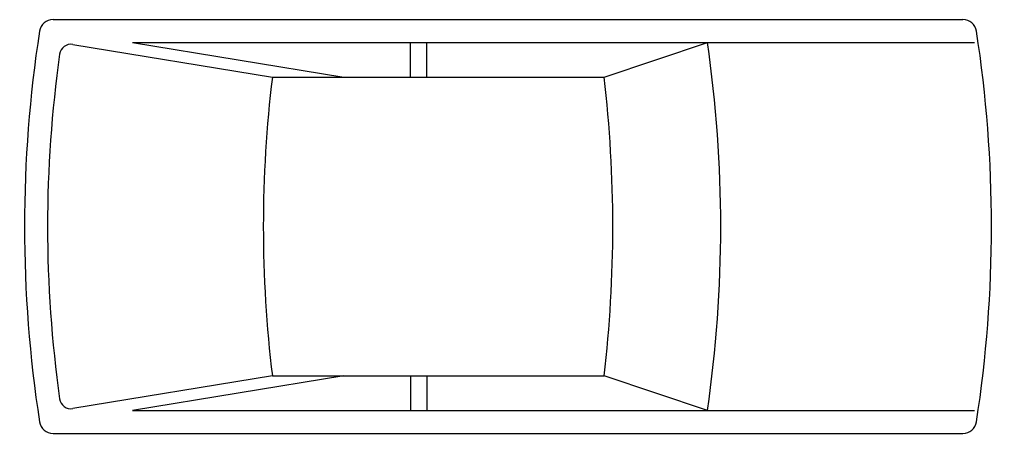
# Model space of a CAD drawing. Extents: x 2.96 to 7.21, y -2.23 to -0.43.
import ezdxf

# ---------------------------------------------------------------- set-up
doc = ezdxf.new("R2010")
doc.units = 0
doc.header["$MEASUREMENT"] = 0
doc.layers.get('0').update_dxf_attribs({"linetype": 'CONTINUOUS'})

# ---------------------------------------------------------------- blocks, each defined once
blk = doc.blocks.new('CARR-P1')
at = {"linetype": 'CONTINUOUS'}
for p, q in [((-1.9757, 0.9), (1.9757, 0.9)), ((-1.8899, 0.7918), (-1.0234, 0.65)), ((-1.6305, 0.8), (-0.7137, 0.65)), ((-1.6305, 0.8), (2.0269, 0.8)), ((-0.423, 0.65), (-0.423, 0.8)), ((-0.353, 0.65), (-0.353, 0.8)), ((0.4174, 0.65), (0.8665, 0.8)), ((-1.0234, 0.65), (0.4174, 0.65)), ((-1.0234, -0.65), (-1.8899, -0.7918)), ((-0.7137, -0.65), (-1.6305, -0.8)), ((-1.0234, -0.65), (0.4174, -0.65)), ((-0.423, -0.65), (-0.423, -0.8)), ((-0.353, -0.65), (-0.353, -0.8)), ((0.8665, -0.8), (0.4174, -0.65)), ((-1.6305, -0.8), (2.0269, -0.8)), ((-1.9757, -0.9), (1.9757, -0.9))]:
    blk.add_line(p, q, dxfattribs=at)
for centre, radius, start, end in [((-1.9757, 0.84), 0.06, 90, 171.2442), ((1.9757, 0.84), 0.06, 8.7558, 90), ((3.4782, 0), 5.5782, 171.2442, 188.7558), ((-3.4782, 0), 5.5782, 351.2442, 8.7558), ((-1.898, 0.7424), 0.05, 80.7079, 171.9903), ((-4.6541, 0), 5.5782, 351.7545, 8.2455), ((3.3782, 0), 5.3782, 171.9903, 188.0097), ((4.3154, 0), 5.3782, 173.0584, 186.9416), ((-5.1229, 0), 5.5782, 353.3084, 6.6916), ((-1.898, -0.7424), 0.05, 188.0097, 279.2921), ((-1.9757, -0.84), 0.06, 188.7558, 270), ((1.9757, -0.84), 0.06, 270, 351.2442)]:
    blk.add_arc(centre, radius, start, end, dxfattribs=at)

msp = doc.modelspace()

# ---------------------------------------------------------------- block references
msp.add_blockref('CARR-P1', (5.0834, -1.3291))

doc.saveas('drawing.dxf')
